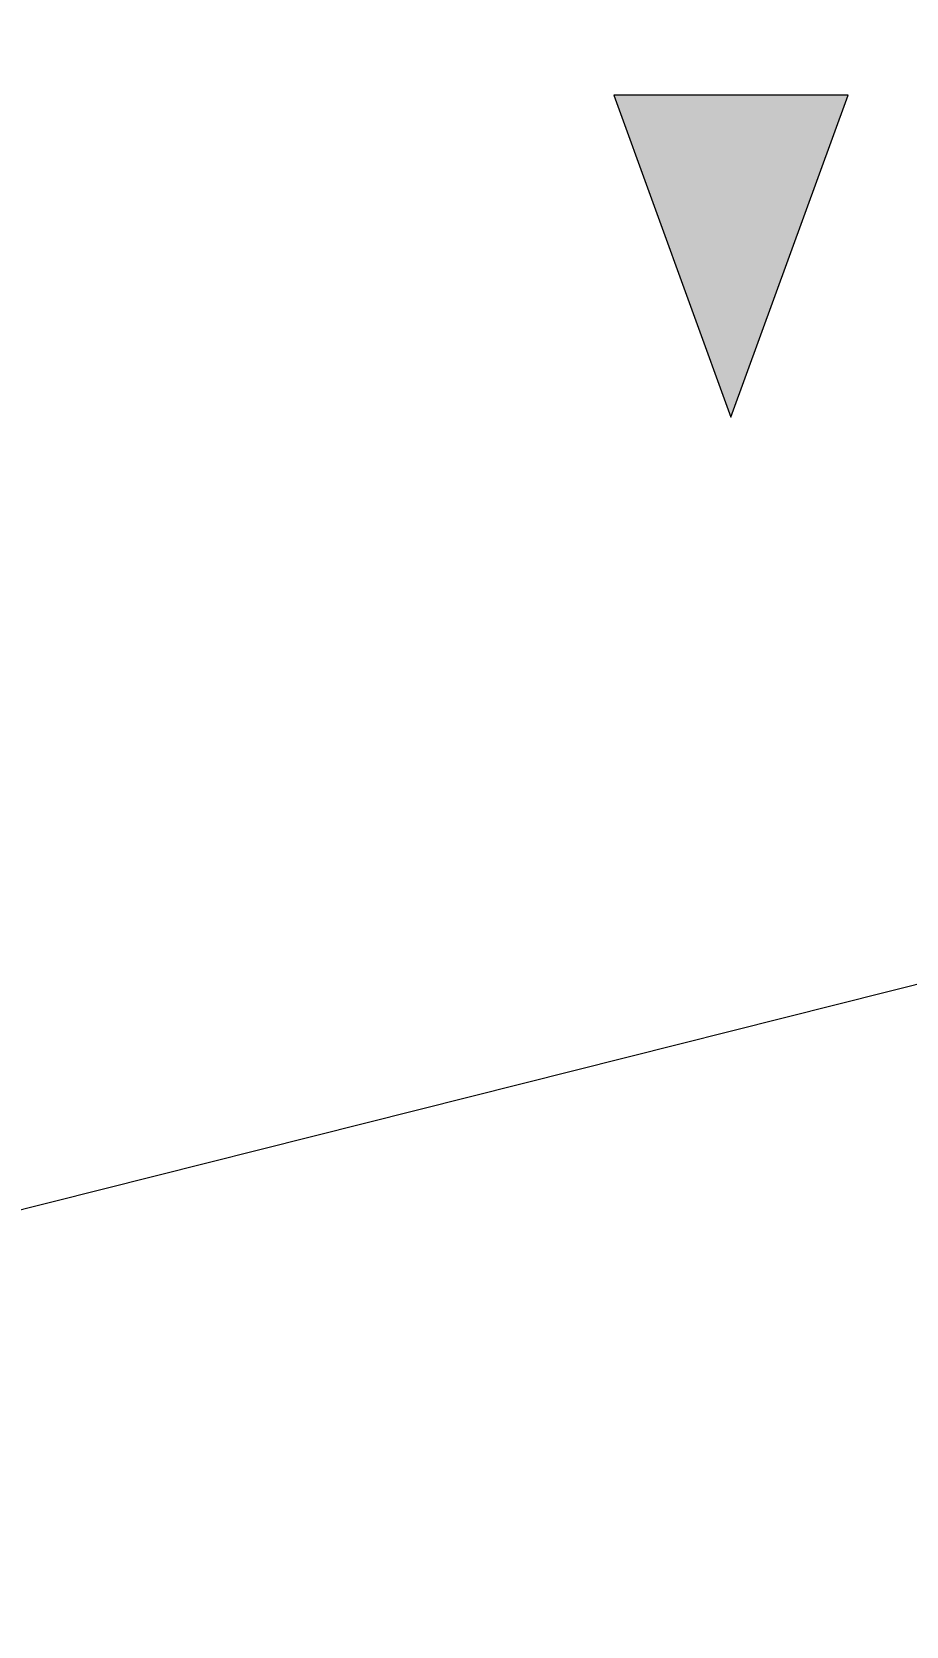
# Model space of a CAD drawing. Header units: metres. Extents: x -0.9 to 62, y -37.3 to 60.
# Drawn here: x 53.7374 to 53.9392, y 36.0624 to 36.4305 of the extents above; entities that cross this region are included whole.
import ezdxf

# ---------------------------------------------------------------- set-up
doc = ezdxf.new("R2010")
doc.units = ezdxf.units.M
for name, color, linetype, lineweight in [('A-ANNO-DIMS', 7, 'Continuous', 5), ('A-ANNO-DIMS-25', 7, 'Continuous', 5), ('P-PIPE-IDEN', 7, 'Continuous', 5)]:
    doc.layers.add(name, color=color, linetype=linetype, lineweight=lineweight)
doc.styles.add('Arial_2', font='arial.ttf', dxfattribs={"height": 0.075})
doc.dimstyles.new('Diagonal_-_2_mm_Arial_-_PRETO', dxfattribs={"dimscale": 0.3048, "dimtxt": 0.076519, "dimasz": 0.246063, "dimexe": 0.19685, "dimexo": 0.123031, "dimgap": 0.04101, "dimtad": 1, "dimrnd": 0.01, "dimzin": 0, "dimdsep": 46, "dimtxsty": 'Arial_2', "dimblk1": 'OBLIQUE', "dimblk2": 'OBLIQUE', "dimsah": 1, "dimcen": 0.09, "dimdle": 0.19685, "dimazin": 0, "dimtfac": 1, "dimtdec": 4, "dimtix": 1, "dimtmove": 0, "dimatfit": 3, "dimfxl": 1, "dimtvp": 1, "dimtolj": 1, "dimtzin": 0, "dimarcsym": 2})

# ---------------------------------------------------------------- blocks, each defined once
blk = doc.blocks.new('DIMBLOCK34-3D_DT_03')
at = {"layer": 'A-ANNO-DIMS-25'}
for p, q in [((54.43996, 36.12364), (54.43996, 34.42541)), ((54.43996, 36.07057), (54.49277, 36.08386)), ((54.43996, 36.07057), (54.02213, 35.96544)), ((54.43996, 34.47848), (54.49277, 34.49177)), ((54.43996, 34.47848), (51.85904, 33.82911))]:
    blk.add_line(p, q, dxfattribs=at)
at = {"layer": 'A-ANNO-DIMS-25', "lineweight": 20}
for p, q in [((54.43996, 36.07057), (54.40696, 36.09544)), ((54.43996, 36.07057), (54.47297, 36.04571)), ((54.43996, 34.47848), (54.40696, 34.50335)), ((54.43996, 34.47848), (54.47297, 34.45362))]:
    blk.add_line(p, q, dxfattribs=at)
at = {"layer": 'A-ANNO-DIMS-25', "color": 0, "insert": (54.33159, 35.17052), "char_height": 0.075, "width": 0.2429787, "attachment_point": 1, "rotation": 90, "line_spacing_factor": 0.941778, "style": 'Arial_2'}
blk.add_mtext('1,80', dxfattribs=at)
blk = doc.blocks.new('_Oblique')
at = {"color": 0, "linetype": 'ByBlock', "lineweight": -2}
blk.add_line((-0.5, -0.5), (0.5, 0.5), dxfattribs=at)
blk = doc.blocks.new('DIMBLOCK35-3D_DT_03')
at = {"layer": 'A-ANNO-DIMS-25'}
for p, q in [((54.60486, 36.43048), (54.60486, 34.4669)), ((54.60486, 36.37741), (54.65767, 36.3907)), ((54.60486, 36.37741), (53.61252, 36.12773)), ((54.60486, 34.51997), (54.65767, 34.53326)), ((54.60486, 34.51997), (51.85904, 33.82911))]:
    blk.add_line(p, q, dxfattribs=at)
at = {"layer": 'A-ANNO-DIMS-25', "lineweight": 20}
for p, q in [((54.60486, 36.37741), (54.57186, 36.40228)), ((54.60486, 36.37741), (54.63787, 36.35255)), ((54.60486, 34.51997), (54.57186, 34.54484)), ((54.60486, 34.51997), (54.63787, 34.49511))]:
    blk.add_line(p, q, dxfattribs=at)
at = {"layer": 'A-ANNO-DIMS-25', "color": 0, "insert": (54.49649, 35.34468), "char_height": 0.075, "width": 0.2429787, "attachment_point": 1, "rotation": 90, "line_spacing_factor": 0.941778, "style": 'Arial_2'}
blk.add_mtext('2,10', dxfattribs=at)
blk = doc.blocks.new('Anotacao_Tuboseta - Fluxo 2-2612755-3D_DT_03')
at = {"layer": 'P-PIPE-IDEN'}
blk.add_hatch(color=256, dxfattribs=at).paths.add_polyline_path([(12.28841, 36.8679), (12.26136, 36.79358), (12.23432, 36.8679)])
for p, q in [((12.28841, 36.8679), (12.23432, 36.8679)), ((12.23432, 36.8679), (12.26136, 36.79358)), ((12.26136, 36.79358), (12.28841, 36.8679))]:
    blk.add_line(p, q, dxfattribs=at)

msp = doc.modelspace()

# ---------------------------------------------------------------- block references
at = {"layer": 'P-PIPE-IDEN'}
msp.add_blockref('Anotacao_Tuboseta - Fluxo 2-2612755-3D_DT_03', (41.63741, -0.45202), dxfattribs=at)

# ---------------------------------------------------------------- dimensions: what is measured, and where the dimension line sits
at = {"layer": 'A-ANNO-DIMS'}
for base, p1, override, picture, middle in [((54.60486, 33.8208), (53.57951, 36.11943), {"dimpost": '<>', "dimfxl": 2.891086}, 'DIMBLOCK35-3D_DT_03', (54.55404, 34.97012)), ((54.43996, 33.8208), (53.98912, 35.95714), {"dimpost": '<>', "dimfxl": 3.040212}, 'DIMBLOCK34-3D_DT_03', (54.38981, 34.88897))]:
    dim = msp.add_linear_dim(base=base, p1=p1, p2=(51.82603, 33.8208), angle=90, dimstyle='Diagonal_-_2_mm_Arial_-_PRETO', override=override, dxfattribs=at)
    dim.commit()
    dim.dimension.update_dxf_attribs({"geometry": picture, "text_midpoint": middle})

doc.saveas('drawing.dxf')
